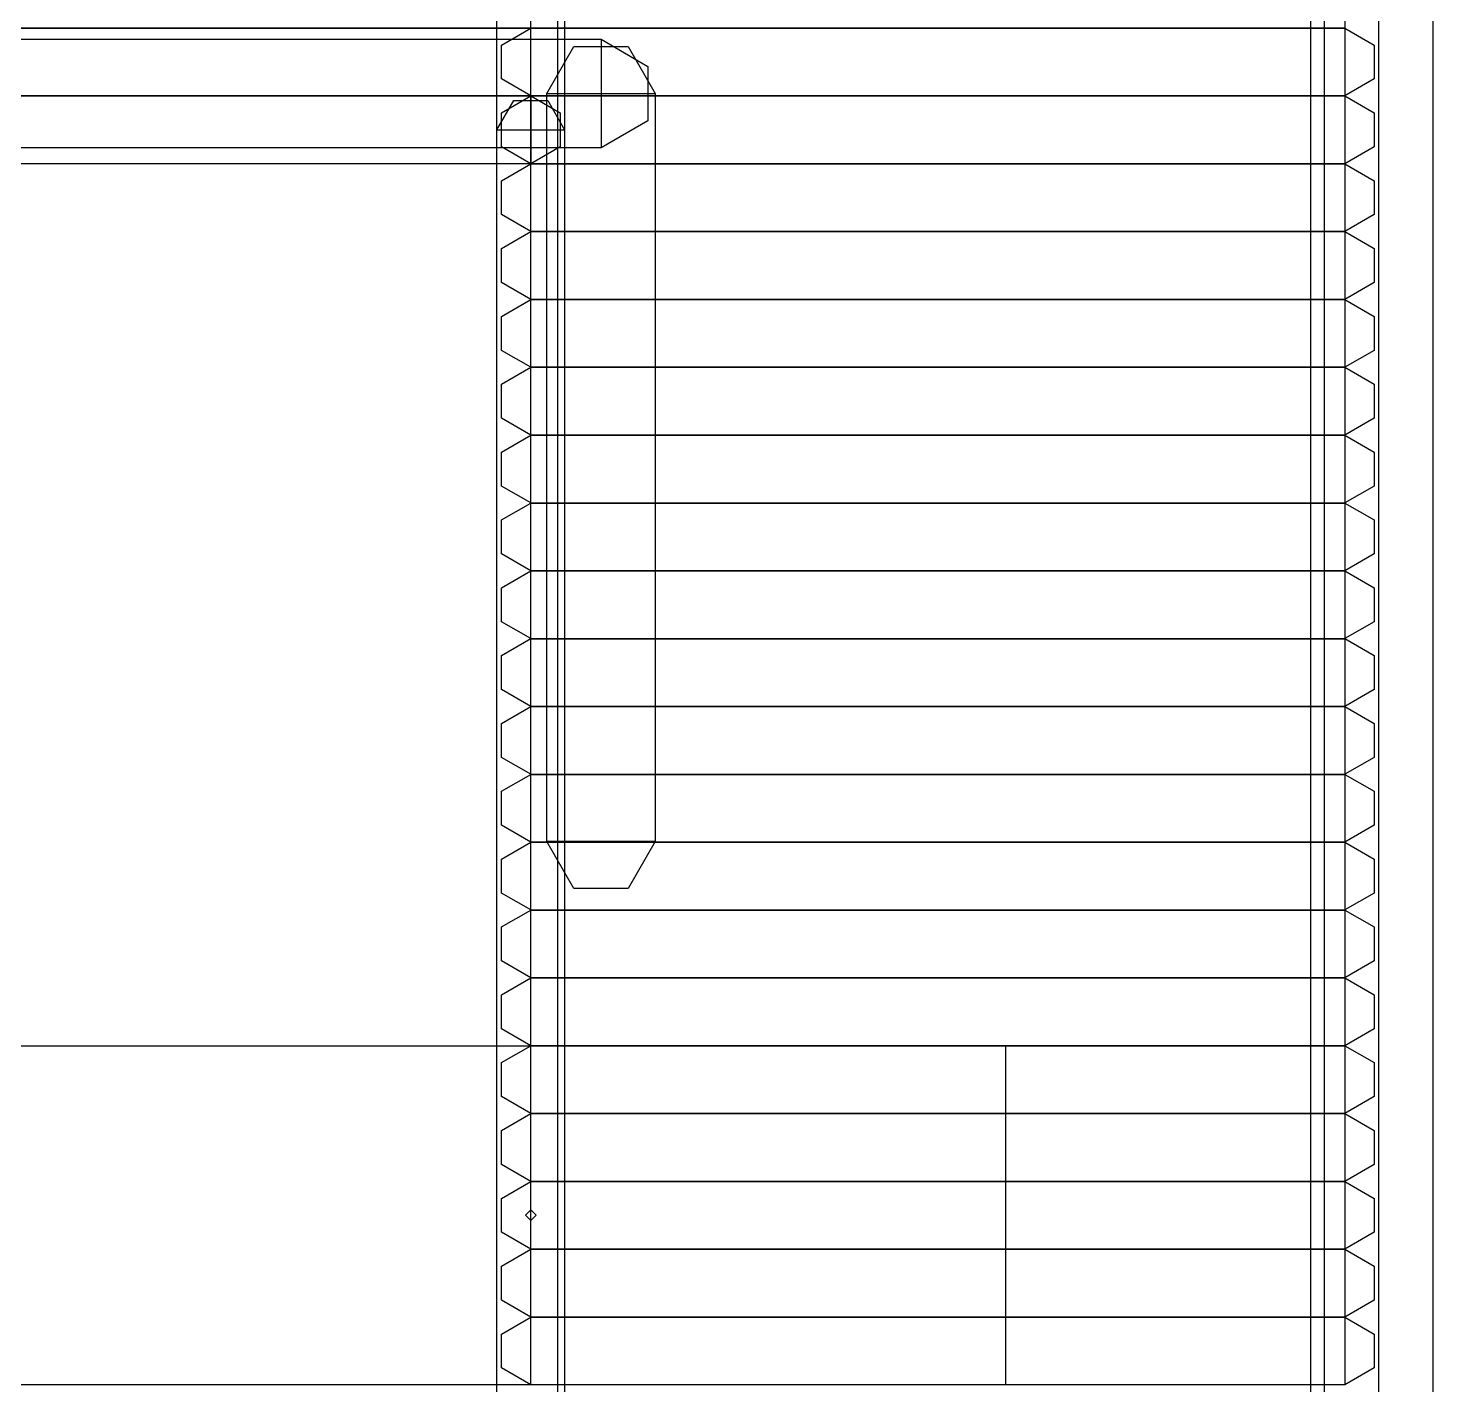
# Model space of a CAD drawing. Extents: x 92.4 to 147.7, y -28.8 to -5.5.
# Drawn here: x 137.473 to 140.104, y -12.511 to -9.971 of the extents above; entities that cross this region are included whole.
import ezdxf

# ---------------------------------------------------------------- set-up
doc = ezdxf.new("R2010")
doc.units = 0
doc.layers.add('LAYER_1', color=7, linetype='CONTINUOUS')

msp = doc.modelspace()

# ---------------------------------------------------------------- linework, layer by layer
at = {"layer": 'LAYER_1'}
msp.add_lwpolyline([(138.4653, -28.8307), (138.4653, -5.4627)], dxfattribs=at)
at = {"layer": 'LAYER_1', "color": 53}
for points in [[(138.478, -17.2737), (138.351, -17.2737), (138.351, -7.1137), (138.478, -7.1137), (138.478, -17.2737)], [(139.875, -7.1137), (140.002, -7.1137), (140.002, -17.2737), (139.875, -17.2737), (139.875, -7.1137)], [(139.875, -9.1457), (140.002, -9.1457), (140.002, -15.2417), (139.875, -15.2417), (139.875, -9.1457)], [(140.1036, -14.7337), (139.9004, -14.7337), (139.9004, -9.6537), (140.1036, -9.6537), (140.1036, -14.7337)], [(139.9385, -9.8442), (139.9385, -9.9712), (134.6045, -9.9712), (134.6045, -9.8442), (139.9385, -9.8442)], [(139.9385, -9.8442), (139.9385, -9.9712), (138.4145, -9.9712), (138.4145, -9.8442), (139.9385, -9.8442)], [(139.9385, -9.9712), (139.9385, -10.0982), (134.6045, -10.0982), (134.6045, -9.9712), (139.9385, -9.9712)], [(138.5461, -9.9921), (138.5461, -10.1953), (135.9461, -10.1953), (135.9461, -9.9921), (138.5461, -9.9921)], [(138.4145, -10.0981), (138.3595, -10.0664), (138.3595, -10.0029), (138.4145, -9.9712)], [(139.9385, -9.9712), (139.9385, -10.0982), (138.4145, -10.0982), (138.4145, -9.9712), (139.9385, -9.9712)], [(138.4145, -9.9712)], [(138.5461, -9.9921), (138.634, -10.0429), (138.634, -10.1445), (138.5461, -10.1953)], [(139.9385, -9.9712), (139.9934, -10.0029), (139.9934, -10.0664), (139.9385, -10.0981)], [(139.9385, -9.9712), (139.9934, -10.0029), (139.9934, -10.0664), (139.9385, -10.0981)], [(138.4145, -10.003)], [(138.4445, -10.0937), (138.4953, -10.0057), (138.5969, -10.0057), (138.6477, -10.0937)], [(138.4145, -10.0347), (138.4145, -10.0347), (138.4145, -10.0347), (138.4145, -10.0346), (138.4145, -10.0346), (138.4145, -10.0346)], [(139.9385, -10.0346), (139.9384, -10.0346), (139.9384, -10.0347), (139.9385, -10.0347)], [(139.9385, -10.0346), (139.9384, -10.0346), (139.9384, -10.0347), (139.9385, -10.0347)], [(139.9385, -10.0347)], [(139.9385, -10.0347)], [(139.9385, -10.0664)], [(139.9385, -10.0664)], [(138.4145, -10.0982), (138.4145, -10.2252), (134.6045, -10.2252), (134.6045, -10.0982), (138.4145, -10.0982)], [(138.4145, -10.2251), (138.3595, -10.1934), (138.3595, -10.1299), (138.4145, -10.0982)], [(138.4145, -10.2251), (138.3595, -10.1934), (138.3595, -10.1299), (138.4145, -10.0982)], [(138.4145, -10.0982), (138.4694, -10.1299), (138.4694, -10.1934), (138.4145, -10.2251)], [(139.9385, -10.0982), (139.9385, -10.2252), (138.4145, -10.2252), (138.4145, -10.0982), (139.9385, -10.0982)], [(138.4145, -10.0982)], [(139.9385, -10.0982), (139.9385, -10.2252), (138.4145, -10.2252), (138.4145, -10.0982), (139.9385, -10.0982)], [(138.4145, -10.0982)], [(138.4445, -10.0937), (138.6477, -10.0937), (138.6477, -11.4937), (138.4445, -11.4937), (138.4445, -10.0937)], [(138.5461, -10.0937)], [(138.5461, -10.0937), (138.5461, -10.0937), (138.5461, -10.0937), (138.5461, -10.0937), (138.5461, -10.0937), (138.5461, -10.0937), (138.5461, -10.0937)], [(138.5461, -10.0937)], [(138.5461, -10.0937), (138.5461, -10.0937), (138.5461, -10.0937), (138.5461, -10.0937), (138.5461, -10.0937), (138.5461, -10.0937), (138.5461, -10.0937)], [(138.5969, -10.0937)], [(138.6477, -10.0937)], [(139.9385, -10.0981)], [(139.9385, -10.0981)], [(139.9385, -10.0982), (139.9934, -10.1299), (139.9934, -10.1934), (139.9385, -10.2251)], [(139.9385, -10.0982), (139.9934, -10.1299), (139.9934, -10.1934), (139.9385, -10.2251)], [(138.351, -10.1617), (138.3828, -10.1067), (138.4463, -10.1067), (138.478, -10.1617)], [(138.4145, -10.13)], [(138.4145, -10.13)], [(138.5461, -10.1445)], [(138.478, -14.2257), (138.351, -14.2257), (138.351, -10.1617), (138.478, -10.1617), (138.478, -14.2257)], [(138.4145, -10.1616), (138.4144, -10.1616), (138.4144, -10.1617), (138.4145, -10.1617)], [(138.4145, -10.1617), (138.4145, -10.1617), (138.4145, -10.1617), (138.4145, -10.1616), (138.4145, -10.1616), (138.4145, -10.1616)], [(138.4145, -10.1617), (138.4145, -10.1617), (138.4145, -10.1617), (138.4145, -10.1616), (138.4145, -10.1616), (138.4145, -10.1616)], [(138.4145, -10.1617), (138.4145, -10.1617), (138.4145, -10.1617), (138.4145, -10.1617), (138.4145, -10.1617), (138.4145, -10.1617), (138.4145, -10.1617)], [(138.4145, -10.1617)], [(138.4463, -10.1617)], [(138.478, -10.1617)], [(139.9385, -10.1616), (139.9384, -10.1616), (139.9384, -10.1617), (139.9385, -10.1617)], [(139.9385, -10.1616), (139.9384, -10.1616), (139.9384, -10.1617), (139.9385, -10.1617)], [(139.9385, -10.1617)], [(139.9385, -10.1617)], [(138.4145, -10.1934)], [(138.5461, -10.1953)], [(139.9385, -10.1934)], [(139.9385, -10.1934)], [(138.4145, -10.3521), (138.3595, -10.3204), (138.3595, -10.2569), (138.4145, -10.2251)], [(138.4145, -10.3521), (138.3595, -10.3204), (138.3595, -10.2569), (138.4145, -10.2251)], [(138.4145, -10.2251)], [(138.4145, -10.2251)], [(138.4145, -10.2251)], [(139.9385, -10.2252), (139.9385, -10.3522), (138.4145, -10.3522), (138.4145, -10.2252), (139.9385, -10.2252)], [(139.9385, -10.2252), (139.9385, -10.3522), (138.4145, -10.3522), (138.4145, -10.2252), (139.9385, -10.2252)], [(139.9385, -10.2251)], [(139.9385, -10.2251), (139.9934, -10.2569), (139.9934, -10.3204), (139.9385, -10.3521)], [(139.9385, -10.2251)], [(139.9385, -10.2251), (139.9934, -10.2569), (139.9934, -10.3204), (139.9385, -10.3521)], [(138.4145, -10.2569)], [(138.4145, -10.2569)], [(138.4145, -10.2886), (138.4145, -10.2886), (138.4145, -10.2886), (138.4145, -10.2886), (138.4145, -10.2886), (138.4145, -10.2886), (138.4145, -10.2886)], [(138.4145, -10.2886), (138.4145, -10.2886), (138.4145, -10.2886), (138.4145, -10.2886), (138.4145, -10.2886), (138.4145, -10.2886), (138.4145, -10.2886)], [(139.9385, -10.2886), (139.9385, -10.2886), (139.9385, -10.2886), (139.9385, -10.2886), (139.9385, -10.2886), (139.9385, -10.2886), (139.9385, -10.2886)], [(139.9385, -10.2886), (139.9385, -10.2886), (139.9385, -10.2886), (139.9385, -10.2886), (139.9385, -10.2886), (139.9385, -10.2886), (139.9385, -10.2886)], [(139.9385, -10.2887)], [(139.9385, -10.2887)], [(139.9385, -10.3204)], [(139.9385, -10.3204)], [(138.4145, -10.4791), (138.3595, -10.4474), (138.3595, -10.3839), (138.4145, -10.3522)], [(138.4145, -10.4791), (138.3595, -10.4474), (138.3595, -10.3839), (138.4145, -10.3522)], [(139.9385, -10.3522), (139.9385, -10.4792), (138.4145, -10.4792), (138.4145, -10.3522), (139.9385, -10.3522)], [(138.4145, -10.3522)], [(139.9385, -10.3522), (139.9385, -10.4792), (138.4145, -10.4792), (138.4145, -10.3522), (139.9385, -10.3522)], [(138.4145, -10.3522)], [(139.9385, -10.3521)], [(139.9385, -10.3521)], [(139.9385, -10.3522), (139.9934, -10.3839), (139.9934, -10.4474), (139.9385, -10.4791)], [(139.9385, -10.3522), (139.9934, -10.3839), (139.9934, -10.4474), (139.9385, -10.4791)], [(138.4145, -10.384)], [(138.4145, -10.384)], [(138.4145, -10.4157), (138.4145, -10.4157), (138.4145, -10.4157), (138.4145, -10.4156), (138.4145, -10.4156), (138.4145, -10.4156)], [(138.4145, -10.4157), (138.4145, -10.4157), (138.4145, -10.4157), (138.4145, -10.4156), (138.4145, -10.4156), (138.4145, -10.4156)], [(139.9385, -10.4156), (139.9384, -10.4156), (139.9384, -10.4157), (139.9385, -10.4157)], [(139.9385, -10.4156), (139.9384, -10.4156), (139.9384, -10.4157), (139.9385, -10.4157)], [(139.9385, -10.4157)], [(139.9385, -10.4157)], [(139.9385, -10.4474)], [(139.9385, -10.4474)], [(138.4145, -10.6061), (138.3595, -10.5744), (138.3595, -10.5109), (138.4145, -10.4792)], [(138.4145, -10.6061), (138.3595, -10.5744), (138.3595, -10.5109), (138.4145, -10.4792)], [(139.9385, -10.4792), (139.9385, -10.6062), (138.4145, -10.6062), (138.4145, -10.4792), (139.9385, -10.4792)], [(138.4145, -10.4792)], [(139.9385, -10.4792), (139.9385, -10.6062), (138.4145, -10.6062), (138.4145, -10.4792), (139.9385, -10.4792)], [(138.4145, -10.4792)], [(139.9385, -10.4791)], [(139.9385, -10.4791)], [(139.9385, -10.4792), (139.9934, -10.5109), (139.9934, -10.5744), (139.9385, -10.6061)], [(139.9385, -10.4792), (139.9934, -10.5109), (139.9934, -10.5744), (139.9385, -10.6061)], [(138.4145, -10.511)], [(138.4145, -10.511)], [(138.4145, -10.5427), (138.4145, -10.5427), (138.4145, -10.5427), (138.4145, -10.5426), (138.4145, -10.5426), (138.4145, -10.5426)], [(138.4145, -10.5427), (138.4145, -10.5427), (138.4145, -10.5427), (138.4145, -10.5426), (138.4145, -10.5426), (138.4145, -10.5426)], [(139.9385, -10.5426), (139.9384, -10.5426), (139.9384, -10.5427), (139.9385, -10.5427)], [(139.9385, -10.5426), (139.9384, -10.5426), (139.9384, -10.5427), (139.9385, -10.5427)], [(139.9385, -10.5427)], [(139.9385, -10.5427)], [(139.9385, -10.5744)], [(139.9385, -10.5744)], [(138.4145, -10.7331), (138.3595, -10.7014), (138.3595, -10.6379), (138.4145, -10.6061)], [(138.4145, -10.7331), (138.3595, -10.7014), (138.3595, -10.6379), (138.4145, -10.6061)], [(138.4145, -10.6061)], [(138.4145, -10.6061)], [(139.9385, -10.6062), (139.9385, -10.7332), (138.4145, -10.7332), (138.4145, -10.6062), (139.9385, -10.6062)], [(139.9385, -10.6062), (139.9385, -10.7332), (138.4145, -10.7332), (138.4145, -10.6062), (139.9385, -10.6062)], [(139.9385, -10.6061)], [(139.9385, -10.6061), (139.9934, -10.6379), (139.9934, -10.7014), (139.9385, -10.7331)], [(139.9385, -10.6061)], [(139.9385, -10.6061), (139.9934, -10.6379), (139.9934, -10.7014), (139.9385, -10.7331)], [(138.4145, -10.6379)], [(138.4145, -10.6379)], [(138.4145, -10.6696), (138.4145, -10.6696), (138.4145, -10.6696), (138.4145, -10.6696), (138.4145, -10.6696), (138.4145, -10.6696), (138.4145, -10.6696)], [(138.4145, -10.6696), (138.4145, -10.6696), (138.4145, -10.6696), (138.4145, -10.6696), (138.4145, -10.6696), (138.4145, -10.6696), (138.4145, -10.6696)], [(139.9385, -10.6696), (139.9385, -10.6696), (139.9385, -10.6696), (139.9385, -10.6696), (139.9385, -10.6696), (139.9385, -10.6696), (139.9385, -10.6696)], [(139.9385, -10.6696), (139.9385, -10.6696), (139.9385, -10.6696), (139.9385, -10.6696), (139.9385, -10.6696), (139.9385, -10.6696), (139.9385, -10.6696)], [(139.9385, -10.6697)], [(139.9385, -10.6697)], [(139.9385, -10.7014)], [(139.9385, -10.7014)], [(138.4145, -10.8601), (138.3595, -10.8284), (138.3595, -10.7649), (138.4145, -10.7331)], [(138.4145, -10.8601), (138.3595, -10.8284), (138.3595, -10.7649), (138.4145, -10.7331)], [(138.4145, -10.7331)], [(138.4145, -10.7331)], [(139.9385, -10.7332), (139.9385, -10.8602), (138.4145, -10.8602), (138.4145, -10.7332), (139.9385, -10.7332)], [(139.9385, -10.7332), (139.9385, -10.8602), (138.4145, -10.8602), (138.4145, -10.7332), (139.9385, -10.7332)], [(139.9385, -10.7331)], [(139.9385, -10.7331), (139.9934, -10.7649), (139.9934, -10.8284), (139.9385, -10.8601)], [(139.9385, -10.7331)], [(139.9385, -10.7331), (139.9934, -10.7649), (139.9934, -10.8284), (139.9385, -10.8601)], [(138.4145, -10.7649)], [(138.4145, -10.7649)], [(138.4145, -10.7966), (138.4145, -10.7966), (138.4145, -10.7966), (138.4145, -10.7966), (138.4145, -10.7966), (138.4145, -10.7966), (138.4145, -10.7966)], [(138.4145, -10.7966), (138.4145, -10.7966), (138.4145, -10.7966), (138.4145, -10.7966), (138.4145, -10.7966), (138.4145, -10.7966), (138.4145, -10.7966)], [(139.9385, -10.7966), (139.9385, -10.7966), (139.9385, -10.7966), (139.9385, -10.7966), (139.9385, -10.7966), (139.9385, -10.7966), (139.9385, -10.7966)], [(139.9385, -10.7966), (139.9385, -10.7966), (139.9385, -10.7966), (139.9385, -10.7966), (139.9385, -10.7966), (139.9385, -10.7966), (139.9385, -10.7966)], [(139.9385, -10.7967)], [(139.9385, -10.7967)], [(139.9385, -10.8284)], [(139.9385, -10.8284)], [(138.4145, -10.9871), (138.3595, -10.9554), (138.3595, -10.8919), (138.4145, -10.8602)], [(138.4145, -10.9871), (138.3595, -10.9554), (138.3595, -10.8919), (138.4145, -10.8602)], [(139.9385, -10.8602), (139.9385, -10.9872), (138.4145, -10.9872), (138.4145, -10.8602), (139.9385, -10.8602)], [(138.4145, -10.8602)], [(139.9385, -10.8602), (139.9385, -10.9872), (138.4145, -10.9872), (138.4145, -10.8602), (139.9385, -10.8602)], [(138.4145, -10.8602)], [(139.9385, -10.8601)], [(139.9385, -10.8601)], [(139.9385, -10.8602), (139.9934, -10.8919), (139.9934, -10.9554), (139.9385, -10.9871)], [(139.9385, -10.8602), (139.9934, -10.8919), (139.9934, -10.9554), (139.9385, -10.9871)], [(138.4145, -10.892)], [(138.4145, -10.892)], [(138.4145, -10.9237), (138.4145, -10.9237), (138.4145, -10.9237), (138.4145, -10.9236), (138.4145, -10.9236), (138.4145, -10.9236)], [(138.4145, -10.9237), (138.4145, -10.9237), (138.4145, -10.9237), (138.4145, -10.9236), (138.4145, -10.9236), (138.4145, -10.9236)], [(139.9385, -10.9236), (139.9384, -10.9236), (139.9384, -10.9237), (139.9385, -10.9237)], [(139.9385, -10.9236), (139.9384, -10.9236), (139.9384, -10.9237), (139.9385, -10.9237)], [(139.9385, -10.9237)], [(139.9385, -10.9237)], [(139.9385, -10.9554)], [(139.9385, -10.9554)], [(138.4145, -11.1141), (138.3595, -11.0824), (138.3595, -11.0189), (138.4145, -10.9872)], [(138.4145, -11.1141), (138.3595, -11.0824), (138.3595, -11.0189), (138.4145, -10.9872)], [(139.9385, -10.9872), (139.9385, -11.1142), (138.4145, -11.1142), (138.4145, -10.9872), (139.9385, -10.9872)], [(138.4145, -10.9872)], [(139.9385, -10.9872), (139.9385, -11.1142), (138.4145, -11.1142), (138.4145, -10.9872), (139.9385, -10.9872)], [(138.4145, -10.9872)], [(139.9385, -10.9871)], [(139.9385, -10.9871)], [(139.9385, -10.9872), (139.9934, -11.0189), (139.9934, -11.0824), (139.9385, -11.1141)], [(139.9385, -10.9872), (139.9934, -11.0189), (139.9934, -11.0824), (139.9385, -11.1141)], [(138.4145, -11.019)], [(138.4145, -11.019)], [(138.4145, -11.0507), (138.4145, -11.0507), (138.4145, -11.0507), (138.4145, -11.0506), (138.4145, -11.0506), (138.4145, -11.0506)], [(138.4145, -11.0507), (138.4145, -11.0507), (138.4145, -11.0507), (138.4145, -11.0506), (138.4145, -11.0506), (138.4145, -11.0506)], [(139.9385, -11.0506), (139.9384, -11.0506), (139.9384, -11.0507), (139.9385, -11.0507)], [(139.9385, -11.0506), (139.9384, -11.0506), (139.9384, -11.0507), (139.9385, -11.0507)], [(139.9385, -11.0507)], [(139.9385, -11.0507)], [(139.9385, -11.0824)], [(139.9385, -11.0824)], [(138.4145, -11.2411), (138.3595, -11.2094), (138.3595, -11.1459), (138.4145, -11.1141)], [(138.4145, -11.2411), (138.3595, -11.2094), (138.3595, -11.1459), (138.4145, -11.1141)], [(138.4145, -11.1141)], [(138.4145, -11.1141)], [(139.9385, -11.1142), (139.9385, -11.2412), (138.4145, -11.2412), (138.4145, -11.1142), (139.9385, -11.1142)], [(139.9385, -11.1142), (139.9385, -11.2412), (138.4145, -11.2412), (138.4145, -11.1142), (139.9385, -11.1142)], [(139.9385, -11.1141)], [(139.9385, -11.1141), (139.9934, -11.1459), (139.9934, -11.2094), (139.9385, -11.2411)], [(139.9385, -11.1141)], [(139.9385, -11.1141), (139.9934, -11.1459), (139.9934, -11.2094), (139.9385, -11.2411)], [(138.4145, -11.1459)], [(138.4145, -11.1459)], [(138.4145, -11.1776), (138.4145, -11.1776), (138.4145, -11.1776), (138.4145, -11.1776), (138.4145, -11.1776), (138.4145, -11.1776), (138.4145, -11.1776)], [(138.4145, -11.1776), (138.4145, -11.1776), (138.4145, -11.1776), (138.4145, -11.1776), (138.4145, -11.1776), (138.4145, -11.1776), (138.4145, -11.1776)], [(139.9385, -11.1776), (139.9385, -11.1776), (139.9385, -11.1776), (139.9385, -11.1776), (139.9385, -11.1776), (139.9385, -11.1776), (139.9385, -11.1776)], [(139.9385, -11.1776), (139.9385, -11.1776), (139.9385, -11.1776), (139.9385, -11.1776), (139.9385, -11.1776), (139.9385, -11.1776), (139.9385, -11.1776)], [(139.9385, -11.1777)], [(139.9385, -11.1777)], [(139.9385, -11.2094)], [(139.9385, -11.2094)], [(138.4145, -11.3681), (138.3595, -11.3364), (138.3595, -11.2729), (138.4145, -11.2412)], [(138.4145, -11.3681), (138.3595, -11.3364), (138.3595, -11.2729), (138.4145, -11.2412)], [(139.9385, -11.2412), (139.9385, -11.3682), (138.4145, -11.3682), (138.4145, -11.2412), (139.9385, -11.2412)], [(138.4145, -11.2412)], [(139.9385, -11.2412), (139.9385, -11.3682), (138.4145, -11.3682), (138.4145, -11.2412), (139.9385, -11.2412)], [(138.4145, -11.2412)], [(139.9385, -11.2411)], [(139.9385, -11.2411)], [(139.9385, -11.2412), (139.9934, -11.2729), (139.9934, -11.3364), (139.9385, -11.3681)], [(139.9385, -11.2412), (139.9934, -11.2729), (139.9934, -11.3364), (139.9385, -11.3681)], [(138.4145, -11.273)], [(138.4145, -11.273)], [(138.4145, -11.3047), (138.4145, -11.3047), (138.4145, -11.3047), (138.4145, -11.3046), (138.4145, -11.3046), (138.4145, -11.3046)], [(138.4145, -11.3047), (138.4145, -11.3047), (138.4145, -11.3047), (138.4145, -11.3046), (138.4145, -11.3046), (138.4145, -11.3046)], [(139.9385, -11.3046), (139.9384, -11.3046), (139.9384, -11.3047), (139.9385, -11.3047)], [(139.9385, -11.3046), (139.9384, -11.3046), (139.9384, -11.3047), (139.9385, -11.3047)], [(139.9385, -11.3047)], [(139.9385, -11.3047)], [(139.9385, -11.3364)], [(139.9385, -11.3364)], [(138.4145, -11.4951), (138.3595, -11.4634), (138.3595, -11.3999), (138.4145, -11.3682)], [(138.4145, -11.4951), (138.3595, -11.4634), (138.3595, -11.3999), (138.4145, -11.3682)], [(139.9385, -11.3682), (139.9385, -11.4952), (138.4145, -11.4952), (138.4145, -11.3682), (139.9385, -11.3682)], [(138.4145, -11.3682)], [(139.9385, -11.3682), (139.9385, -11.4952), (138.4145, -11.4952), (138.4145, -11.3682), (139.9385, -11.3682)], [(138.4145, -11.3682)], [(139.9385, -11.3681)], [(139.9385, -11.3681)], [(139.9385, -11.3682), (139.9934, -11.3999), (139.9934, -11.4634), (139.9385, -11.4951)], [(139.9385, -11.3682), (139.9934, -11.3999), (139.9934, -11.4634), (139.9385, -11.4951)], [(138.4145, -11.4)], [(138.4145, -11.4)], [(138.4145, -11.4317), (138.4145, -11.4317), (138.4145, -11.4317), (138.4145, -11.4316), (138.4145, -11.4316), (138.4145, -11.4316)], [(138.4145, -11.4317), (138.4145, -11.4317), (138.4145, -11.4317), (138.4145, -11.4316), (138.4145, -11.4316), (138.4145, -11.4316)], [(139.9385, -11.4316), (139.9384, -11.4316), (139.9384, -11.4317), (139.9385, -11.4317)], [(139.9385, -11.4316), (139.9384, -11.4316), (139.9384, -11.4317), (139.9385, -11.4317)], [(139.9385, -11.4317)], [(139.9385, -11.4317)], [(139.9385, -11.4634)], [(139.9385, -11.4634)], [(138.4445, -11.4937)], [(138.6477, -11.4937), (138.5969, -11.5816), (138.4953, -11.5816), (138.4445, -11.4937)], [(138.4953, -11.4937)], [(138.5461, -11.4937), (138.5461, -11.4937), (138.5461, -11.4937), (138.5461, -11.4937), (138.5461, -11.4937), (138.5461, -11.4937), (138.5461, -11.4937)], [(138.4145, -11.6221), (138.3595, -11.5904), (138.3595, -11.5269), (138.4145, -11.4951)], [(138.4145, -11.6221), (138.3595, -11.5904), (138.3595, -11.5269), (138.4145, -11.4951)], [(138.4145, -11.4951)], [(138.4145, -11.4951)], [(139.9385, -11.4952), (139.9385, -11.6222), (138.4145, -11.6222), (138.4145, -11.4952), (139.9385, -11.4952)], [(139.9385, -11.4952), (139.9385, -11.6222), (138.4145, -11.6222), (138.4145, -11.4952), (139.9385, -11.4952)], [(139.9385, -11.4951)], [(139.9385, -11.4951), (139.9934, -11.5269), (139.9934, -11.5904), (139.9385, -11.6221)], [(139.9385, -11.4951)], [(139.9385, -11.4951), (139.9934, -11.5269), (139.9934, -11.5904), (139.9385, -11.6221)], [(138.4145, -11.5269)], [(138.4145, -11.5269)], [(138.4145, -11.5586), (138.4145, -11.5586), (138.4145, -11.5586), (138.4145, -11.5586), (138.4145, -11.5586), (138.4145, -11.5586), (138.4145, -11.5586)], [(138.4145, -11.5586), (138.4145, -11.5586), (138.4145, -11.5586), (138.4145, -11.5586), (138.4145, -11.5586), (138.4145, -11.5586), (138.4145, -11.5586)], [(139.9385, -11.5586), (139.9385, -11.5586), (139.9385, -11.5586), (139.9385, -11.5586), (139.9385, -11.5586), (139.9385, -11.5586), (139.9385, -11.5586)], [(139.9385, -11.5586), (139.9385, -11.5586), (139.9385, -11.5586), (139.9385, -11.5586), (139.9385, -11.5586), (139.9385, -11.5586), (139.9385, -11.5586)], [(139.9385, -11.5587)], [(139.9385, -11.5587)], [(139.9385, -11.5904)], [(139.9385, -11.5904)], [(138.4145, -11.7491), (138.3595, -11.7174), (138.3595, -11.6539), (138.4145, -11.6222)], [(138.4145, -11.7491), (138.3595, -11.7174), (138.3595, -11.6539), (138.4145, -11.6222)], [(139.9385, -11.6222), (139.9385, -11.7492), (138.4145, -11.7492), (138.4145, -11.6222), (139.9385, -11.6222)], [(138.4145, -11.6222)], [(139.9385, -11.6222), (139.9385, -11.7492), (138.4145, -11.7492), (138.4145, -11.6222), (139.9385, -11.6222)], [(138.4145, -11.6222)], [(139.9385, -11.6221)], [(139.9385, -11.6221)], [(139.9385, -11.6222), (139.9934, -11.6539), (139.9934, -11.7174), (139.9385, -11.7491)], [(139.9385, -11.6222), (139.9934, -11.6539), (139.9934, -11.7174), (139.9385, -11.7491)], [(138.4145, -11.654)], [(138.4145, -11.654)], [(138.4145, -11.6857), (138.4145, -11.6857), (138.4145, -11.6857), (138.4145, -11.6856), (138.4145, -11.6856), (138.4145, -11.6856)], [(138.4145, -11.6857), (138.4145, -11.6857), (138.4145, -11.6857), (138.4145, -11.6856), (138.4145, -11.6856), (138.4145, -11.6856)], [(139.9385, -11.6856), (139.9384, -11.6856), (139.9384, -11.6857), (139.9385, -11.6857)], [(139.9385, -11.6856), (139.9384, -11.6856), (139.9384, -11.6857), (139.9385, -11.6857)], [(139.9385, -11.6857)], [(139.9385, -11.6857)], [(139.9385, -11.7174)], [(139.9385, -11.7174)], [(138.4145, -11.8761), (138.3595, -11.8444), (138.3595, -11.7809), (138.4145, -11.7492)], [(138.4145, -11.8761), (138.3595, -11.8444), (138.3595, -11.7809), (138.4145, -11.7492)], [(139.9385, -11.7492), (139.9385, -11.8762), (138.4145, -11.8762), (138.4145, -11.7492), (139.9385, -11.7492)], [(138.4145, -11.7492)], [(139.9385, -11.7492), (139.9385, -11.8762), (138.4145, -11.8762), (138.4145, -11.7492), (139.9385, -11.7492)], [(138.4145, -11.7492)], [(139.9385, -11.7491)], [(139.9385, -11.7491)], [(139.9385, -11.7492), (139.9934, -11.7809), (139.9934, -11.8444), (139.9385, -11.8761)], [(139.9385, -11.7492), (139.9934, -11.7809), (139.9934, -11.8444), (139.9385, -11.8761)], [(138.4145, -11.781)], [(138.4145, -11.781)], [(138.4145, -11.8127), (138.4145, -11.8127), (138.4145, -11.8127), (138.4145, -11.8126), (138.4145, -11.8126), (138.4145, -11.8126)], [(138.4145, -11.8127), (138.4145, -11.8127), (138.4145, -11.8127), (138.4145, -11.8126), (138.4145, -11.8126), (138.4145, -11.8126)], [(139.9385, -11.8126), (139.9384, -11.8126), (139.9384, -11.8127), (139.9385, -11.8127)], [(139.9385, -11.8126), (139.9384, -11.8126), (139.9384, -11.8127), (139.9385, -11.8127)], [(139.9385, -11.8127)], [(139.9385, -11.8127)], [(139.9385, -11.8444)], [(139.9385, -11.8444)], [(138.4145, -12.0031), (138.3595, -11.9714), (138.3595, -11.9079), (138.4145, -11.8761)], [(138.4145, -12.0031), (138.3595, -11.9714), (138.3595, -11.9079), (138.4145, -11.8761)], [(138.4145, -11.8761)], [(138.4145, -11.8761)], [(139.9385, -11.8762), (139.9385, -12.0032), (138.4145, -12.0032), (138.4145, -11.8762), (139.9385, -11.8762)], [(139.9385, -11.8762), (139.9385, -12.0032), (138.4145, -12.0032), (138.4145, -11.8762), (139.9385, -11.8762)], [(139.9385, -11.8761)], [(139.9385, -11.8761), (139.9934, -11.9079), (139.9934, -11.9714), (139.9385, -12.0031)], [(139.9385, -11.8761)], [(139.9385, -11.8761), (139.9934, -11.9079), (139.9934, -11.9714), (139.9385, -12.0031)], [(138.4145, -11.9079)], [(138.4145, -11.9079)], [(138.4145, -11.9396), (138.4145, -11.9396), (138.4145, -11.9396), (138.4145, -11.9396), (138.4145, -11.9396), (138.4145, -11.9396), (138.4145, -11.9396)], [(138.4145, -11.9396), (138.4145, -11.9396), (138.4145, -11.9396), (138.4145, -11.9396), (138.4145, -11.9396), (138.4145, -11.9396), (138.4145, -11.9396)], [(139.9385, -11.9396), (139.9385, -11.9396), (139.9385, -11.9396), (139.9385, -11.9396), (139.9385, -11.9396), (139.9385, -11.9396), (139.9385, -11.9396)], [(139.9385, -11.9396), (139.9385, -11.9396), (139.9385, -11.9396), (139.9385, -11.9396), (139.9385, -11.9396), (139.9385, -11.9396), (139.9385, -11.9396)], [(139.9385, -11.9397)], [(139.9385, -11.9397)], [(139.9385, -11.9714)], [(139.9385, -11.9714)], [(138.4145, -12.1301), (138.3595, -12.0984), (138.3595, -12.0349), (138.4145, -12.0032)], [(138.4145, -12.1301), (138.3595, -12.0984), (138.3595, -12.0349), (138.4145, -12.0032)], [(139.9385, -12.0032), (139.9385, -12.1302), (138.4145, -12.1302), (138.4145, -12.0032), (139.9385, -12.0032)], [(138.4145, -12.0032)], [(139.9385, -12.0032), (139.9385, -12.1302), (138.4145, -12.1302), (138.4145, -12.0032), (139.9385, -12.0032)], [(138.4145, -12.0032)], [(139.9385, -12.0031)], [(139.9385, -12.0031)], [(139.9385, -12.0032), (139.9934, -12.0349), (139.9934, -12.0984), (139.9385, -12.1301)], [(139.9385, -12.0032), (139.9934, -12.0349), (139.9934, -12.0984), (139.9385, -12.1301)], [(138.4145, -12.035)], [(138.4145, -12.035)], [(138.4145, -12.0667), (138.4145, -12.0667), (138.4145, -12.0667), (138.4145, -12.0666), (138.4145, -12.0666), (138.4145, -12.0666)], [(138.4145, -12.0667), (138.4145, -12.0667), (138.4145, -12.0667), (138.4145, -12.0666), (138.4145, -12.0666), (138.4145, -12.0666)], [(139.9385, -12.0666), (139.9384, -12.0666), (139.9384, -12.0667), (139.9385, -12.0667)], [(139.9385, -12.0666), (139.9384, -12.0666), (139.9384, -12.0667), (139.9385, -12.0667)], [(139.9385, -12.0667)], [(139.9385, -12.0667)], [(139.9385, -12.0984)], [(139.9385, -12.0984)], [(138.4145, -12.2571), (138.3595, -12.2254), (138.3595, -12.1619), (138.4145, -12.1302)], [(138.4145, -12.2571), (138.3595, -12.2254), (138.3595, -12.1619), (138.4145, -12.1302)], [(139.9385, -12.1302), (139.9385, -12.2572), (138.4145, -12.2572), (138.4145, -12.1302), (139.9385, -12.1302)], [(138.4145, -12.1302)], [(139.9385, -12.1302), (139.9385, -12.2572), (138.4145, -12.2572), (138.4145, -12.1302), (139.9385, -12.1302)], [(138.4145, -12.1302)], [(139.9385, -12.1301)], [(139.9385, -12.1301)], [(139.9385, -12.1302), (139.9934, -12.1619), (139.9934, -12.2254), (139.9385, -12.2571)], [(139.9385, -12.1302), (139.9934, -12.1619), (139.9934, -12.2254), (139.9385, -12.2571)], [(138.4145, -12.162)], [(138.4145, -12.162)], [(138.4145, -12.1937), (138.4145, -12.1937), (138.4145, -12.1937), (138.4145, -12.1936), (138.4145, -12.1936), (138.4145, -12.1936)], [(138.4145, -12.1937), (138.4145, -12.1937), (138.4145, -12.1937), (138.4145, -12.1936), (138.4145, -12.1936), (138.4145, -12.1936)], [(139.9385, -12.1936), (139.9384, -12.1936), (139.9384, -12.1937), (139.9385, -12.1937)], [(139.9385, -12.1936), (139.9384, -12.1936), (139.9384, -12.1937), (139.9385, -12.1937)], [(139.9385, -12.1937)], [(139.9385, -12.1937)], [(139.9385, -12.2254)], [(139.9385, -12.2254)], [(138.4145, -12.3841), (138.3595, -12.3524), (138.3595, -12.2889), (138.4145, -12.2571)], [(138.4145, -12.3841), (138.3595, -12.3524), (138.3595, -12.2889), (138.4145, -12.2571)], [(138.4145, -12.2571)], [(138.4145, -12.2571)], [(139.9385, -12.2572), (139.9385, -12.3842), (138.4145, -12.3842), (138.4145, -12.2572), (139.9385, -12.2572)], [(139.9385, -12.2572), (139.9385, -12.3842), (138.4145, -12.3842), (138.4145, -12.2572), (139.9385, -12.2572)], [(139.9385, -12.2571)], [(139.9385, -12.2571), (139.9934, -12.2889), (139.9934, -12.3524), (139.9385, -12.3841)], [(139.9385, -12.2571)], [(139.9385, -12.2571), (139.9934, -12.2889), (139.9934, -12.3524), (139.9385, -12.3841)], [(138.4145, -12.2889)], [(138.4145, -12.2889)], [(138.4145, -12.3206), (138.4145, -12.3206), (138.4145, -12.3206), (138.4145, -12.3206), (138.4145, -12.3206), (138.4145, -12.3206), (138.4145, -12.3206)], [(138.4145, -12.3206), (138.4145, -12.3206), (138.4145, -12.3206), (138.4145, -12.3206), (138.4145, -12.3206), (138.4145, -12.3206), (138.4145, -12.3206)], [(139.9385, -12.3206), (139.9385, -12.3206), (139.9385, -12.3206), (139.9385, -12.3206), (139.9385, -12.3206), (139.9385, -12.3206), (139.9385, -12.3206)], [(139.9385, -12.3206), (139.9385, -12.3206), (139.9385, -12.3206), (139.9385, -12.3206), (139.9385, -12.3206), (139.9385, -12.3206), (139.9385, -12.3206)], [(139.9385, -12.3207)], [(139.9385, -12.3207)], [(139.9385, -12.3524)], [(139.9385, -12.3524)], [(138.4145, -12.5111), (138.3595, -12.4794), (138.3595, -12.4159), (138.4145, -12.3842)], [(138.4145, -12.5111), (138.3595, -12.4794), (138.3595, -12.4159), (138.4145, -12.3842)], [(139.9385, -12.3842), (139.9385, -12.5112), (138.4145, -12.5112), (138.4145, -12.3842), (139.9385, -12.3842)], [(138.4145, -12.3842)], [(139.9385, -12.3842), (139.9385, -12.5112), (138.4145, -12.5112), (138.4145, -12.3842), (139.9385, -12.3842)], [(138.4145, -12.3842)], [(139.9385, -12.3841)], [(139.9385, -12.3841)], [(139.9385, -12.3842), (139.9934, -12.4159), (139.9934, -12.4794), (139.9385, -12.5111)], [(139.9385, -12.3842), (139.9934, -12.4159), (139.9934, -12.4794), (139.9385, -12.5111)], [(138.4145, -12.416)], [(138.4145, -12.416)], [(138.4145, -12.4477), (138.4145, -12.4477), (138.4145, -12.4477), (138.4145, -12.4476), (138.4145, -12.4476), (138.4145, -12.4476)], [(138.4145, -12.4477), (138.4145, -12.4477), (138.4145, -12.4477), (138.4145, -12.4476), (138.4145, -12.4476), (138.4145, -12.4476)], [(139.9385, -12.4476), (139.9384, -12.4476), (139.9384, -12.4477), (139.9385, -12.4477)], [(139.9385, -12.4476), (139.9384, -12.4476), (139.9384, -12.4477), (139.9385, -12.4477)], [(139.9385, -12.4477)], [(139.9385, -12.4477)], [(139.9385, -12.4794)], [(139.9385, -12.4794)], [(139.9385, -12.5111)], [(139.9385, -12.5111)]]:
    msp.add_lwpolyline(points, dxfattribs=at)
at = {"layer": 'LAYER_1'}
for points in [[(139.3035, -11.8761), (139.3035, -12.5112), (136.1285, -12.5112), (136.1285, -11.8761), (139.3035, -11.8761)], [(138.4245, -12.1937), (138.4145, -12.1837), (138.4045, -12.1936), (138.4144, -12.2036), (138.4244, -12.1937)]]:
    msp.add_lwpolyline(points, close=True, dxfattribs=at)

doc.saveas('drawing.dxf')
